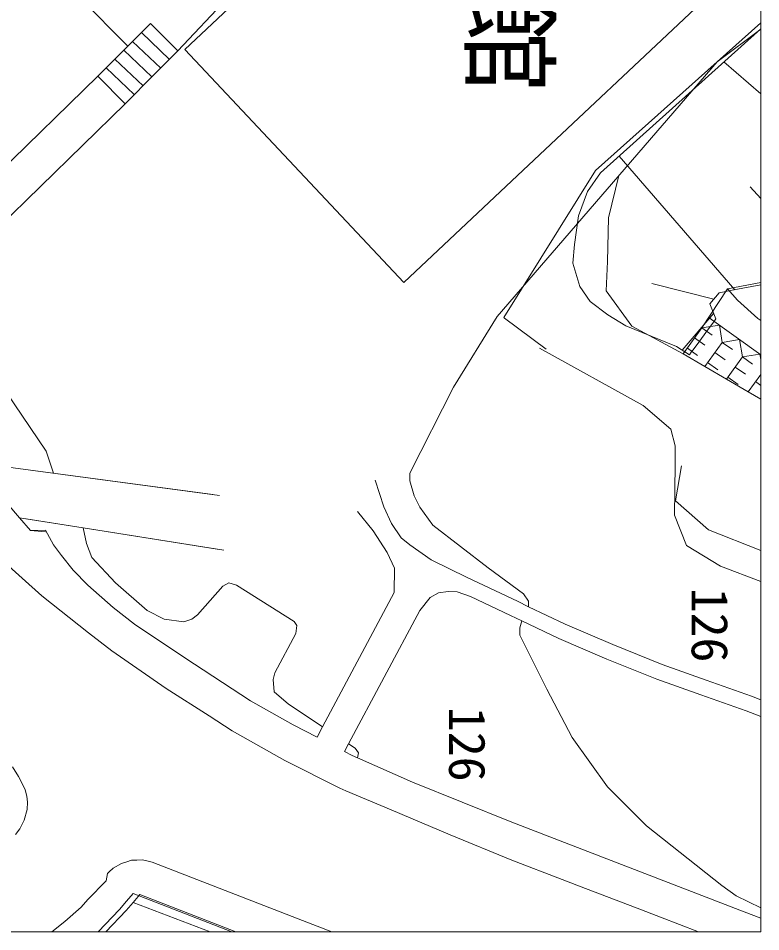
# Model space of a CAD drawing. Units: millimetres on the paper. Extents: x -1 to 831, y -18 to 611.
# Drawn here: x 727.3 to 820.4, y 11.4 to 125.8 of the extents above; entities that cross this region are included whole.
import ezdxf
from ezdxf.enums import TextEntityAlignment as Align

# ---------------------------------------------------------------- set-up
doc = ezdxf.new("R2010")
doc.units = ezdxf.units.MM
for name, color, linetype, lineweight in [('（基本）縮尺・図枠（1-800Ａ1）', 7, 'Continuous', 18), ('（配置）現況', 8, 'Continuous', 9), ('（配置）現況-文字', 8, 'Continuous', 9), ('（配置）現況-法表示', 8, 'Continuous', 18)]:
    doc.layers.add(name, color=color, linetype=linetype, lineweight=lineweight)
doc.styles.add('ＭＳ ゴシック', font='')
doc.styles.get('ＭＳ ゴシック').set_extended_font_data('MS Gothic')

msp = doc.modelspace()

# ---------------------------------------------------------------- linework, layer by layer
at = {"layer": '（基本）縮尺・図枠（1-800Ａ1）', "lineweight": 13}
msp.add_lwpolyline([(20.364, 11.381), (820.364, 11.381), (820.364, 565.381), (20.364, 565.381)], close=True, dxfattribs=at)
at = {"layer": '（配置）現況'}
for p, q in [((748.209, 121.893), (789.184, 160.418)), ((728.447, 135.031), (741.059, 122.293)), ((820.364, 134.735), (789.184, 105.418)), ((747.347, 121.706), (756.297, 131.231)), ((743.909, 125.143), (741.059, 122.293)), ((743.909, 125.143), (741.059, 122.293)), ((743.909, 125.143), (747.347, 121.706)), ((742.772, 124.006), (746.284, 120.643)), ((820.364, 124.433), (814.884, 120.334)), ((741.659, 122.893), (745.184, 119.543)), ((741.059, 122.293), (737.297, 118.543)), ((741.059, 122.293), (737.297, 118.543)), ((740.559, 121.793), (744.072, 118.431)), ((747.347, 121.706), (744.384, 118.743)), ((747.347, 121.706), (744.384, 118.743)), ((775.659, 92.693), (748.209, 121.893)), ((739.447, 120.681), (742.972, 117.331)), ((814.884, 120.334), (787.347, 88.431)), ((738.347, 119.593), (741.859, 116.218)), ((737.297, 118.543), (713.709, 95.531)), ((737.297, 118.543), (740.709, 115.068)), ((744.384, 118.743), (740.709, 115.068)), ((744.384, 118.743), (740.709, 115.068)), ((740.709, 115.068), (717.184, 92.131)), ((789.184, 105.418), (775.659, 92.693)), ((801.301, 100.799), (802.6, 106.102)), ((801.148, 95.305), (801.301, 100.799)), ((800.996, 91.642), (801.148, 95.305)), ((820.364, 92.7), (816.184, 91.906)), ((804.201, 87.216), (800.996, 91.642)), ((816.184, 91.906), (812.997, 87.006)), ((816.184, 91.906), (817.459, 90.481)), ((817.459, 90.481), (820.009, 88.193)), ((787.347, 88.431), (781.872, 79.593)), ((813.909, 88.281), (820.364, 83.642)), ((820.009, 88.193), (820.364, 87.943)), ((810.659, 83.768), (804.201, 87.216)), ((810.659, 83.768), (812.997, 87.006)), ((812.997, 87.006), (815.184, 87.368)), ((812.997, 87.006), (814.272, 86.106)), ((815.184, 87.368), (815.534, 85.193)), ((812.084, 85.756), (813.359, 84.831)), ((813.372, 82.181), (815.534, 85.193)), ((815.534, 85.193), (817.722, 85.543)), ((815.534, 85.193), (816.809, 84.281)), ((817.722, 85.543), (818.059, 83.368)), ((792.634, 84.481), (805.634, 77.293)), ((810.659, 83.768), (813.372, 82.181)), ((811.172, 84.481), (812.434, 83.568)), ((814.622, 83.918), (815.897, 83.006)), ((818.059, 83.368), (820.247, 83.731)), ((820.247, 83.731), (820.364, 83.049)), ((813.709, 82.656), (814.984, 81.743)), ((816.084, 80.593), (818.059, 83.368)), ((818.059, 83.368), (819.334, 82.456)), ((723.622, 82.181), (730.847, 71.556)), ((813.372, 82.181), (816.084, 80.593)), ((817.172, 82.093), (818.434, 81.193)), ((816.084, 80.593), (818.797, 79.018)), ((816.259, 80.843), (817.522, 79.918)), ((818.797, 79.018), (820.364, 81.186)), ((819.709, 80.281), (820.364, 79.808)), ((781.872, 79.593), (776.397, 68.831)), ((818.797, 79.018), (820.364, 78.097)), ((805.634, 77.293), (809.097, 74.318)), ((809.097, 74.318), (809.647, 72.231)), ((809.647, 72.231), (809.622, 69.856)), ((730.847, 71.556), (731.759, 68.806)), ((727.484, 63.231), (721.472, 70.181)), ((727.484, 63.231), (721.472, 70.181)), ((721.472, 70.181), (751.709, 66.156)), ((809.543, 63.56), (809.622, 69.856)), ((776.397, 68.831), (776.384, 67.868)), ((772.034, 67.956), (773.159, 64.606)), ((776.384, 67.868), (776.922, 65.956)), ((776.922, 65.956), (777.634, 64.543)), ((773.159, 64.606), (774.109, 62.518)), ((777.634, 64.543), (779.272, 62.293)), ((728.872, 61.618), (727.484, 63.231)), ((728.872, 61.618), (727.484, 63.231)), ((727.484, 63.231), (735.447, 61.981)), ((769.847, 64.031), (771.809, 61.593)), ((811.069, 59.744), (809.543, 63.56)), ((735.447, 61.981), (735.872, 59.993)), ((735.447, 61.981), (752.259, 59.306)), ((774.109, 62.518), (775.322, 60.731)), ((779.272, 62.293), (786.209, 56.956)), ((730.734, 61.668), (728.872, 61.618)), ((728.872, 61.618), (730.747, 61.481)), ((731.759, 59.843), (730.734, 61.668)), ((771.809, 61.593), (773.547, 58.881)), ((775.322, 60.731), (776.409, 59.831)), ((732.747, 58.493), (731.759, 59.843)), ((735.872, 59.993), (736.547, 58.231)), ((776.409, 59.831), (779.084, 57.968)), ((815.342, 57.15), (811.069, 59.744)), ((734.209, 56.668), (732.747, 58.493)), ((773.547, 58.881), (774.459, 56.918)), ((724.897, 58.256), (730.297, 53.468)), ((736.547, 58.231), (739.522, 55.068)), ((779.084, 57.968), (783.597, 55.731)), ((736.034, 54.793), (734.209, 56.668)), ((774.459, 56.918), (774.422, 53.856)), ((786.209, 56.956), (790.622, 53.706)), ((820.364, 55.253), (815.342, 57.15)), ((739.522, 55.068), (743.484, 51.618)), ((752.972, 54.643), (753.709, 55.068)), ((753.709, 55.068), (754.684, 54.793)), ((783.597, 55.731), (789.872, 52.768)), ((739.247, 52.006), (736.034, 54.793)), ((749.809, 51.068), (752.972, 54.643)), ((754.684, 54.793), (761.884, 50.231)), ((774.422, 53.856), (765.472, 37.043)), ((778.934, 53.231), (780.009, 53.806)), ((780.009, 53.806), (781.184, 54.006)), ((781.184, 54.006), (782.334, 53.968)), ((782.334, 53.968), (783.997, 53.368)), ((730.297, 53.468), (736.147, 48.818)), ((777.634, 51.631), (778.934, 53.231)), ((783.997, 53.368), (789.022, 51.006)), ((789.872, 52.768), (791.259, 52.093)), ((790.622, 53.706), (791.272, 52.781)), ((791.272, 52.781), (791.259, 52.093)), ((741.909, 49.906), (739.247, 52.006)), ((743.484, 51.618), (745.622, 50.543)), ((777.634, 51.631), (768.709, 34.906)), ((791.259, 52.093), (795.872, 49.881)), ((745.622, 50.543), (748.084, 50.181)), ((748.084, 50.181), (749.097, 50.543)), ((749.097, 50.543), (749.809, 51.068)), ((789.022, 51.006), (790.434, 50.331)), ((748.197, 45.681), (741.909, 49.906)), ((761.884, 50.231), (762.259, 49.731)), ((762.259, 49.731), (762.097, 48.731)), ((790.434, 50.331), (790.197, 49.456)), ((790.197, 49.456), (790.197, 48.506)), ((790.434, 50.331), (795.047, 48.106)), ((795.872, 49.881), (801.834, 47.343)), ((736.147, 48.818), (739.059, 46.581)), ((762.097, 48.731), (759.497, 43.806)), ((790.197, 48.506), (793.559, 41.756)), ((795.047, 48.106), (801.097, 45.531)), ((801.834, 47.343), (808.034, 44.856)), ((739.059, 46.581), (745.859, 41.831)), ((756.447, 40.306), (748.197, 45.681)), ((801.097, 45.531), (807.347, 43.031)), ((808.034, 44.856), (813.522, 42.868)), ((759.497, 43.806), (759.284, 42.968)), ((759.284, 42.968), (759.397, 41.406)), ((807.347, 43.031), (812.859, 41.043)), ((813.522, 42.868), (819.209, 40.881)), ((745.859, 41.831), (751.234, 38.406)), ((759.397, 41.406), (761.209, 39.881)), ((793.559, 41.756), (796.722, 35.706)), ((761.784, 37.293), (756.447, 40.306)), ((812.859, 41.043), (818.547, 39.043)), ((819.209, 40.881), (820.364, 40.442)), ((761.209, 39.881), (763.047, 38.656)), ((818.547, 39.043), (820.364, 38.355)), ((751.234, 38.406), (754.147, 36.556)), ((763.047, 38.656), (765.472, 37.043)), ((764.772, 35.756), (761.784, 37.293)), ((765.472, 37.043), (764.772, 35.756)), ((754.147, 36.556), (760.734, 32.806)), ((796.722, 35.706), (801.159, 29.543)), ((768.709, 34.906), (768.209, 33.968)), ((768.709, 34.906), (769.559, 34.368)), ((769.559, 34.368), (769.959, 33.793)), ((769.172, 33.468), (768.209, 33.968)), ((769.822, 33.181), (769.172, 33.468)), ((769.959, 33.793), (769.822, 33.181)), ((776.722, 30.106), (769.822, 33.181)), ((760.734, 32.806), (767.622, 29.343)), ((727.347, 30.818), (726.609, 32.018)), ((727.884, 29.843), (727.347, 30.818)), ((728.209, 29.168), (727.884, 29.843)), ((789.172, 25.106), (776.722, 30.106)), ((728.422, 28.343), (728.209, 29.168)), ((767.622, 29.343), (768.397, 29.018)), ((768.397, 29.018), (774.047, 26.643)), ((801.159, 29.543), (806.047, 24.631)), ((728.472, 27.606), (728.422, 28.343)), ((728.434, 26.693), (728.472, 27.606)), ((728.084, 25.368), (728.434, 26.693)), ((774.047, 26.643), (781.447, 23.506)), ((727.534, 24.281), (728.084, 25.368)), ((726.972, 23.543), (727.534, 24.281)), ((818.272, 13.881), (789.172, 25.106)), ((806.047, 24.631), (815.472, 17.181)), ((781.447, 23.506), (789.172, 20.331)), ((740.272, 19.906), (739.209, 19.343)), ((740.934, 20.156), (740.272, 19.906)), ((741.522, 20.331), (740.934, 20.156)), ((742.197, 20.356), (741.522, 20.331)), ((742.859, 20.368), (742.197, 20.356)), ((743.434, 20.256), (742.859, 20.368)), ((744.109, 20.081), (743.434, 20.256)), ((762.947, 12.806), (744.109, 20.081)), ((789.172, 20.331), (795.497, 17.918)), ((738.522, 18.681), (738.359, 17.743)), ((738.709, 18.881), (738.522, 18.681)), ((739.209, 19.343), (738.709, 18.881)), ((738.359, 17.743), (736.034, 15.418)), ((795.497, 17.918), (798.397, 16.793)), ((815.472, 17.181), (817.284, 15.868)), ((741.722, 16.168), (740.897, 15.193)), ((754.095, 11.381), (741.722, 16.168)), ((798.397, 16.793), (804.897, 14.318)), ((736.034, 15.418), (735.209, 14.456)), ((740.897, 15.193), (740.009, 14.168)), ((817.284, 15.868), (820.364, 14.375)), ((735.209, 14.456), (733.172, 12.668)), ((740.009, 14.168), (737.353, 11.381)), ((804.897, 14.318), (807.822, 13.193)), ((820.364, 13.066), (818.272, 13.881)), ((733.172, 12.668), (731.561, 11.381)), ((766.627, 11.381), (762.947, 12.806)), ((807.822, 13.193), (812.579, 11.381))]:
    msp.add_line(p, q, dxfattribs=at)
at = {"layer": '（配置）現況-法表示'}
for p, q in [((820.364, 125.204), (799.66, 106.736)), ((800.285, 106.448), (820.364, 124.478)), ((820.364, 116.309), (815.76, 120.348)), ((817.123, 91.786), (802.61, 108.523)), ((799.66, 106.736), (788.173, 88.298)), ((798.673, 104.098), (800.285, 106.448)), ((820.364, 103.201), (819.048, 104.661)), ((797.548, 101.048), (798.673, 104.098)), ((797.01, 97.473), (797.548, 101.048)), ((796.835, 95.111), (797.01, 97.473)), ((797.685, 92.186), (796.835, 95.111)), ((798.998, 90.323), (797.685, 92.186)), ((814.473, 90.598), (806.723, 92.586)), ((817.01, 91.773), (815.16, 91.411)), ((820.364, 92.411), (817.01, 91.773)), ((815.16, 91.411), (813.998, 90.036)), ((801.223, 88.636), (798.998, 90.323)), ((813.998, 90.036), (814.735, 88.148)), ((788.173, 88.298), (788.26, 88.223)), ((788.26, 88.223), (793.46, 84.348)), ((803.448, 87.286), (801.223, 88.636)), ((814.473, 88.836), (810.523, 84.223)), ((814.735, 88.148), (814.348, 87.611)), ((809.823, 84.661), (803.448, 87.286)), ((814.348, 87.611), (813.798, 86.873)), ((813.798, 86.873), (812.398, 84.948)), ((811.448, 83.648), (809.823, 84.661)), ((812.398, 84.948), (811.848, 84.198)), ((811.66, 83.948), (811.448, 83.648)), ((811.848, 84.198), (811.66, 83.948)), ((722.298, 70.048), (752.535, 66.023)), ((810.448, 69.723), (809.698, 65.336)), ((809.698, 65.336), (813.823, 61.723)), ((736.273, 61.848), (728.31, 63.098)), ((753.085, 59.173), (736.273, 61.848)), ((813.823, 61.723), (820.364, 59.145)), ((742.548, 16.036), (741.723, 15.061)), ((754.579, 11.381), (742.548, 16.036)), ((741.723, 15.061), (740.835, 14.036)), ((751.367, 11.381), (741.723, 15.061)), ((740.835, 14.036), (738.305, 11.381))]:
    msp.add_line(p, q, dxfattribs=at)

# ---------------------------------------------------------------- texts
at = {"layer": '（配置）現況-文字', "style": 'ＭＳ ゴシック'}
for s, height, p in [('武道館', 9.164, (781.497, 154.168)), ('126', 4.582, (810.335, 54.461)), ('126', 4.582, (779.935, 39.536))]:
    msp.add_text(s, height=height, rotation=270, dxfattribs=at).set_placement(p, align=Align.BOTTOM_LEFT)

doc.saveas('drawing.dxf')
